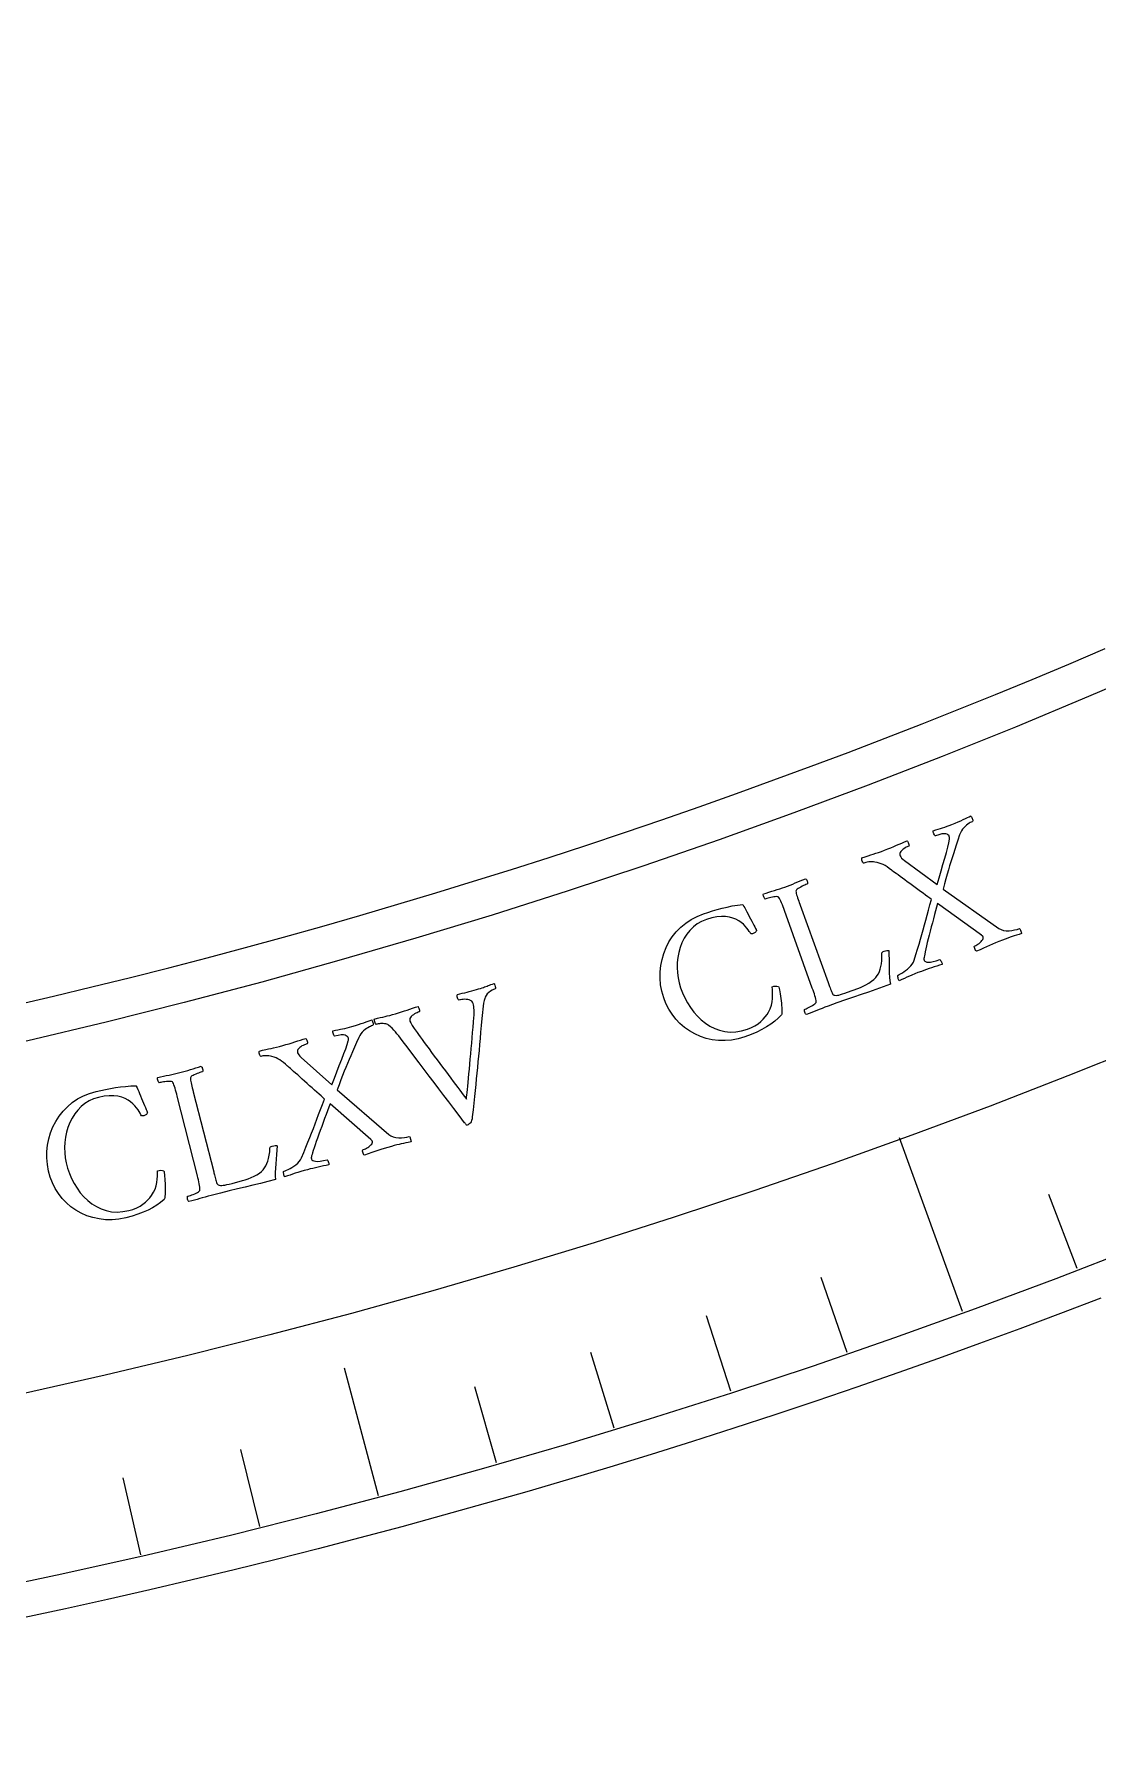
# Model space of a CAD drawing. Header units: millimetres. Extents: x -76 to 76, y -76 to 98.
# Drawn here: x 15.86 to 27.32, y -75.61 to -57.3 of the extents above; entities that cross this region are included whole.
import ezdxf

# ---------------------------------------------------------------- set-up
doc = ezdxf.new("R2010")
doc.units = ezdxf.units.MM
for name, color, linetype in [('CUT_INNER', 6, 'Continuous'), ('CUT_OUTER', 1, 'Continuous'), ('ENGRAVE', 7, 'Continuous'), ('ENGRAVE_FINE', 8, 'Continuous'), ('TEXT', 5, 'Continuous')]:
    doc.layers.add(name, color=color, linetype=linetype)

msp = doc.modelspace()

# ---------------------------------------------------------------- linework, layer by layer
at = {"layer": 'CUT_INNER'}
msp.add_lwpolyline([(15.6523, -67.7556), (16.0678, -67.6582), (16.4826, -67.5584), (16.8968, -67.456), (17.3104, -67.351), (17.7234, -67.2435), (18.1356, -67.1335), (18.5472, -67.021), (18.9581, -66.9059), (19.3683, -66.7883), (19.7777, -66.6682), (20.1864, -66.5456), (20.5943, -66.4205), (21.0015, -66.2929), (21.4079, -66.1628), (21.8134, -66.0302), (22.2182, -65.8951), (22.6221, -65.7575), (23.0251, -65.6175), (23.4273, -65.475), (23.8286, -65.33), (24.229, -65.1826), (24.6285, -65.0327), (25.0271, -64.8803), (25.4247, -64.7255), (25.8214, -64.5683), (26.2171, -64.4087), (26.6118, -64.2466), (27.0055, -64.0821), (27.3982, -63.9152)], dxfattribs=at)
at = {"layer": 'CUT_OUTER'}
msp.add_lwpolyline([(27.352, -70.9075), (26.9164, -71.0739), (26.4798, -71.2378), (26.0422, -71.3989), (25.6036, -71.5573), (25.1641, -71.7131), (24.7236, -71.8662), (24.2822, -72.0165), (23.8398, -72.1641), (23.3966, -72.3091), (22.9525, -72.4513), (22.5075, -72.5907), (22.0616, -72.7275), (21.615, -72.8615), (21.1675, -72.9927), (20.7192, -73.1212), (20.2702, -73.247), (19.8204, -73.37), (19.3698, -73.4902), (18.9185, -73.6077), (18.4665, -73.7224), (18.0138, -73.8343), (17.5604, -73.9434), (17.1064, -74.0498), (16.6517, -74.1534), (16.1964, -74.2541), (15.7405, -74.3521)], dxfattribs=at)
at = {"layer": 'ENGRAVE'}
for points in [[(25.861, -71.0524), (25.1805, -69.1827)], [(19.5699, -73.036), (19.2021, -71.6632)]]:
    msp.add_lwpolyline(points, dxfattribs=at)
for radius in [75.6124, 73.6227, 69.9276]:
    msp.add_circle((0, 0), radius, dxfattribs=at)
at = {"layer": 'ENGRAVE_FINE'}
for points in [[(27.0971, -70.5903), (26.7915, -69.7942)], [(24.617, -71.4929), (24.3394, -70.6867)], [(23.3655, -71.9117), (23.102, -71.1007)], [(22.1069, -72.3085), (21.8576, -71.493)], [(20.8416, -72.6833), (20.6066, -71.8636)], [(18.2923, -73.3664), (18.086, -72.539)], [(17.0091, -73.6745), (16.8173, -72.8436)]]:
    msp.add_lwpolyline(points, dxfattribs=at)
at = {"layer": 'TEXT'}
for points in [[(25.0215, -66.0855), (25.056, -66.0722), (25.0889, -66.0591), (25.1201, -66.0462), (25.1498, -66.0334), (25.1785, -66.0208), (25.207, -66.0084), (25.2353, -65.9963), (25.2634, -65.9843), (25.2671, -65.9886), (25.2709, -65.9951), (25.2751, -66.0037), (25.2795, -66.0146), (25.283, -66.0252), (25.2844, -66.0332), (25.2837, -66.0386), (25.2808, -66.0414), (25.2732, -66.0446), (25.2641, -66.0492), (25.2536, -66.055), (25.2415, -66.0621), (25.2292, -66.0702), (25.2177, -66.0791), (25.2071, -66.0889), (25.1974, -66.0994), (25.1899, -66.1106), (25.1859, -66.1223), (25.1855, -66.1345), (25.1886, -66.1471), (25.1946, -66.1584), (25.2041, -66.1702), (25.2173, -66.1827), (25.2341, -66.1957), (25.5888, -66.4559), (25.6095, -66.3817), (25.6297, -66.3097), (25.6496, -66.2398), (25.669, -66.172), (25.6867, -66.1091), (25.7011, -66.054), (25.7123, -66.0068), (25.7204, -65.9673), (25.7211, -65.9613), (25.7211, -65.9556), (25.7206, -65.9501), (25.7195, -65.9448), (25.7182, -65.9402), (25.7171, -65.9366), (25.7163, -65.934), (25.7158, -65.9325), (25.7116, -65.9259), (25.7042, -65.92), (25.6936, -65.9147), (25.68, -65.91), (25.6617, -65.9081), (25.6371, -65.9113), (25.6064, -65.9194), (25.5694, -65.9325), (25.5659, -65.9312), (25.562, -65.9271), (25.5577, -65.9201), (25.5529, -65.9103), (25.5487, -65.8998), (25.5456, -65.8907), (25.5438, -65.8829), (25.5432, -65.8765), (25.5715, -65.8677), (25.5981, -65.8595), (25.6232, -65.8517), (25.6465, -65.8443), (25.6696, -65.8369), (25.6936, -65.8286), (25.7185, -65.8195), (25.7444, -65.8096), (25.7799, -65.7954), (25.8123, -65.7818), (25.8416, -65.7689), (25.8678, -65.7566), (25.8913, -65.7452), (25.9127, -65.7349), (25.9321, -65.7257), (25.9493, -65.7176), (25.9529, -65.7216), (25.9568, -65.7272), (25.9608, -65.7345), (25.9651, -65.7434), (25.9686, -65.7527), (25.9702, -65.7613), (25.97, -65.7693), (25.968, -65.7765), (25.9628, -65.7789), (25.9551, -65.783), (25.9448, -65.7889), (25.9319, -65.7964), (25.9177, -65.8058), (25.9033, -65.8168), (25.8888, -65.8297), (25.8741, -65.8443), (25.8601, -65.8607), (25.8479, -65.8789), (25.8373, -65.8988), (25.8284, -65.9205), (25.8102, -65.9772), (25.7931, -66.0301), (25.7772, -66.0791), (25.7624, -66.1243), (25.7483, -66.1675), (25.7347, -66.2109), (25.7216, -66.2543), (25.7088, -66.2979), (25.6958, -66.3435), (25.6818, -66.3932), (25.6668, -66.447), (25.6508, -66.5049), (26.2528, -66.9276), (26.2761, -66.9407), (26.302, -66.9494), (26.3305, -66.9536), (26.3615, -66.9534), (26.3928, -66.9501), (26.4219, -66.945), (26.4489, -66.9382), (26.4738, -66.9296), (26.4782, -66.9334), (26.4825, -66.9393), (26.4866, -66.9473), (26.4905, -66.9573), (26.4938, -66.9673), (26.4961, -66.9751), (26.4974, -66.9807), (26.4977, -66.9842), (26.4691, -66.9933), (26.4425, -67.0017), (26.418, -67.0094), (26.3955, -67.0165), (26.373, -67.0239), (26.3484, -67.0325), (26.3217, -67.0423), (26.2929, -67.0534), (26.2535, -67.0691), (26.2168, -67.084), (26.1829, -67.0984), (26.1518, -67.112), (26.1207, -67.1259), (26.087, -67.1409), (26.0508, -67.157), (26.012, -67.1743), (26.0066, -67.1707), (26.0014, -67.1647), (25.9965, -67.1564), (25.9918, -67.1456), (25.9882, -67.135), (25.9868, -67.127), (25.9876, -67.1216), (25.9905, -67.1188), (25.9973, -67.1157), (26.0056, -67.1112), (26.0155, -67.1052), (26.027, -67.0978), (26.039, -67.0892), (26.0502, -67.08), (26.0607, -67.07), (26.0705, -67.0592), (26.0783, -67.0484), (26.0829, -67.0382), (26.0843, -67.0284), (26.0824, -67.0193), (26.0814, -67.0172), (26.0798, -67.0148), (26.0778, -67.0123), (26.0752, -67.0095), (26.0724, -67.0068), (26.0696, -67.0046), (26.0668, -67.0028), (26.064, -67.0013), (25.5923, -66.6595), (25.5814, -66.6976), (25.5703, -66.7377), (25.5589, -66.7796), (25.5473, -66.8236), (25.5356, -66.8682), (25.5241, -66.9124), (25.5127, -66.956), (25.5016, -66.9991), (25.4911, -67.0406), (25.4816, -67.0795), (25.473, -67.1157), (25.4653, -67.1493), (25.4588, -67.1791), (25.4535, -67.2038), (25.4494, -67.2235), (25.4466, -67.2382), (25.4463, -67.2409), (25.446, -67.2442), (25.4456, -67.248), (25.4451, -67.2524), (25.4449, -67.2572), (25.4453, -67.262), (25.4463, -67.2669), (25.4479, -67.2718), (25.4533, -67.2798), (25.4629, -67.2858), (25.4765, -67.2898), (25.4943, -67.2918), (25.5167, -67.2907), (25.5444, -67.2856), (25.5774, -67.2762), (25.6157, -67.2627), (25.6202, -67.2665), (25.6248, -67.2723), (25.6294, -67.2801), (25.634, -67.2899), (25.638, -67.2996), (25.6404, -67.3073), (25.6414, -67.3131), (25.6409, -67.3168), (25.613, -67.3252), (25.585, -67.3338), (25.5568, -67.3426), (25.5283, -67.3516), (25.5, -67.3609), (25.472, -67.3704), (25.4445, -67.3802), (25.4173, -67.3902), (25.3807, -67.4042), (25.347, -67.4175), (25.3163, -67.4301), (25.2884, -67.4421), (25.2617, -67.4539), (25.2345, -67.4659), (25.2069, -67.4783), (25.1789, -67.491), (25.1752, -67.4859), (25.1719, -67.4791), (25.1689, -67.4707), (25.1663, -67.4605), (25.1643, -67.4506), (25.1629, -67.4428), (25.1621, -67.4372), (25.1621, -67.4337), (25.168, -67.431), (25.1777, -67.4259), (25.1912, -67.4184), (25.2085, -67.4085), (25.2278, -67.3964), (25.2472, -67.3826), (25.2669, -67.367), (25.2867, -67.3496), (25.305, -67.3309), (25.3199, -67.3113), (25.3315, -67.2908), (25.3398, -67.2695), (25.3582, -67.2092), (25.3756, -67.1515), (25.3919, -67.0964), (25.4072, -67.0441), (25.4219, -66.993), (25.4363, -66.9418), (25.4506, -66.8905), (25.4646, -66.8392), (25.4789, -66.7868), (25.4939, -66.7322), (25.5096, -66.6755), (25.526, -66.6167), (25.507, -66.6022), (25.4857, -66.5863), (25.462, -66.5688), (25.4358, -66.5499), (25.4083, -66.5299), (25.3802, -66.5094), (25.3517, -66.4884), (25.3227, -66.4668), (25.294, -66.4453), (25.2661, -66.4247), (25.2391, -66.4048), (25.2129, -66.3857), (25.1884, -66.3679), (25.1662, -66.3517), (25.1464, -66.3372), (25.1289, -66.3244), (25.1146, -66.3139), (25.1043, -66.3064), (25.0982, -66.3019), (25.0962, -66.3004), (25.0714, -66.2818), (25.048, -66.2658), (25.026, -66.2524), (25.0054, -66.2416), (24.985, -66.2327), (24.9635, -66.225), (24.9409, -66.2186), (24.9173, -66.2134), (24.9014, -66.211), (24.8849, -66.21), (24.8681, -66.2105), (24.8508, -66.2123), (24.8343, -66.215), (24.8201, -66.2179), (24.808, -66.2209), (24.7981, -66.2242), (24.7941, -66.224), (24.7899, -66.2204), (24.7857, -66.2135), (24.7813, -66.2032), (24.7777, -66.1921), (24.7758, -66.1826), (24.7756, -66.1747), (24.7772, -66.1684), (24.8116, -66.1567), (24.8436, -66.1461), (24.8729, -66.1365), (24.8998, -66.1281), (24.9266, -66.1195), (24.9558, -66.1095), (24.9875, -66.0982), (25.0215, -66.0855)], [(24.4128, -67.5097), (24.4137, -67.5119), (24.4146, -67.5147), (24.4158, -67.5179), (24.4172, -67.5217), (24.4207, -67.5314), (24.4247, -67.5424), (24.4292, -67.5549), (24.4342, -67.5687), (24.4394, -67.5828), (24.4447, -67.5962), (24.45, -67.6089), (24.4553, -67.6209), (24.4605, -67.6312), (24.4652, -67.6388), (24.4695, -67.6437), (24.4735, -67.646), (24.4864, -67.6485), (24.4999, -67.6491), (24.514, -67.6481), (24.5288, -67.6452), (24.5459, -67.6404), (24.567, -67.6338), (24.5921, -67.6254), (24.6212, -67.615), (24.7315, -67.5747), (24.76, -67.5634), (24.7892, -67.5499), (24.8192, -67.5343), (24.85, -67.5165), (24.8791, -67.4973), (24.9042, -67.4776), (24.9252, -67.4571), (24.9421, -67.4361), (24.9545, -67.4153), (24.9654, -67.3923), (24.9747, -67.3671), (24.9825, -67.3395), (24.9883, -67.309), (24.9917, -67.2749), (24.9928, -67.2371), (24.9915, -67.1956), (24.9928, -67.1892), (24.9971, -67.1833), (25.0045, -67.178), (25.0149, -67.1733), (25.0316, -67.1679), (25.0459, -67.1651), (25.0578, -67.1649), (25.0672, -67.1674), (25.068, -67.2132), (25.0687, -67.2604), (25.0692, -67.3091), (25.0694, -67.3594), (25.0704, -67.4082), (25.0731, -67.4527), (25.0774, -67.4929), (25.0834, -67.5288), (25.0043, -67.5578), (24.9252, -67.5862), (24.8461, -67.6139), (24.7671, -67.6409), (24.6857, -67.6687), (24.5994, -67.6987), (24.5082, -67.7309), (24.4121, -67.7653), (24.3789, -67.7775), (24.3475, -67.7894), (24.318, -67.801), (24.2905, -67.8124), (24.2635, -67.8235), (24.2359, -67.8344), (24.2077, -67.8452), (24.1788, -67.8557), (24.1737, -67.8521), (24.1691, -67.8467), (24.1652, -67.8394), (24.1618, -67.8301), (24.1593, -67.8206), (24.158, -67.8123), (24.1578, -67.8053), (24.1589, -67.7996), (24.1661, -67.7968), (24.1757, -67.7928), (24.1877, -67.7874), (24.202, -67.7808), (24.2173, -67.7733), (24.2319, -67.7653), (24.246, -67.7569), (24.2594, -67.7479), (24.2708, -67.7391), (24.2787, -67.7314), (24.2832, -67.7246), (24.2841, -67.7187), (24.2831, -67.7045), (24.2805, -67.6889), (24.2765, -67.6719), (24.2709, -67.6534), (24.2644, -67.6339), (24.2575, -67.6137), (24.2502, -67.5927), (24.2425, -67.5711), (23.9432, -66.7368), (23.9353, -66.7151), (23.9276, -66.6941), (23.9199, -66.6738), (23.9124, -66.6541), (23.9048, -66.6359), (23.897, -66.6198), (23.8891, -66.6059), (23.8809, -66.5943), (23.8762, -66.5896), (23.8685, -66.5869), (23.8577, -66.5861), (23.8438, -66.5872), (23.8283, -66.5896), (23.8125, -66.5925), (23.7966, -66.5959), (23.7803, -66.5998), (23.7653, -66.6037), (23.7528, -66.607), (23.743, -66.6099), (23.7358, -66.6123), (23.7314, -66.6085), (23.7272, -66.6029), (23.723, -66.5957), (23.7189, -66.5867), (23.7156, -66.5774), (23.714, -66.5693), (23.7141, -66.5622), (23.7158, -66.5562), (23.7457, -66.5468), (23.7753, -66.5375), (23.8048, -66.5285), (23.8341, -66.5196), (23.863, -66.5107), (23.8916, -66.5015), (23.9198, -66.492), (23.9476, -66.4822), (23.976, -66.4718), (24.0038, -66.4611), (24.0311, -66.4501), (24.058, -66.439), (24.0849, -66.4276), (24.1124, -66.4161), (24.1406, -66.4045), (24.1695, -66.3928), (24.1746, -66.3963), (24.1791, -66.4017), (24.1831, -66.4091), (24.1865, -66.4183), (24.1891, -66.4278), (24.1905, -66.4361), (24.1908, -66.443), (24.1898, -66.4487), (24.1828, -66.4515), (24.1733, -66.4556), (24.1616, -66.4609), (24.1475, -66.4675), (24.1326, -66.4748), (24.1183, -66.4824), (24.1047, -66.4901), (24.0916, -66.498), (24.0805, -66.5058), (24.0726, -66.5133), (24.068, -66.5205), (24.0666, -66.5274), (24.0678, -66.5391), (24.0702, -66.5521), (24.0737, -66.5663), (24.0784, -66.5819), (24.0839, -66.5984), (24.0898, -66.6156), (24.0961, -66.6335), (24.1027, -66.6522), (24.1038, -66.6552), (24.1049, -66.6582), (24.106, -66.6612), (24.1071, -66.6642), (24.1082, -66.6672), (24.1093, -66.6702), (24.1103, -66.6732), (24.1114, -66.6762)], [(23.0694, -66.7718), (23.1177, -66.7556), (23.1674, -66.7401), (23.2186, -66.7251), (23.2712, -66.7107), (23.3251, -66.6975), (23.3801, -66.6862), (23.4361, -66.6766), (23.4932, -66.6689), (23.4946, -66.6713), (23.4986, -66.6786), (23.5053, -66.6907), (23.5146, -66.7076), (23.5257, -66.7278), (23.5375, -66.7496), (23.5501, -66.7732), (23.5634, -66.7986), (23.5768, -66.8241), (23.5897, -66.8485), (23.6019, -66.8716), (23.6136, -66.8935), (23.6238, -66.9127), (23.6315, -66.9275), (23.6367, -66.938), (23.6394, -66.9442), (23.6408, -66.9482), (23.6402, -66.9529), (23.6376, -66.9583), (23.6331, -66.9644), (23.6273, -66.9704), (23.6208, -66.9755), (23.6138, -66.9797), (23.6061, -66.983), (23.5993, -66.985), (23.5927, -66.986), (23.5863, -66.9861), (23.5801, -66.9853), (23.5731, -66.9738), (23.5636, -66.9596), (23.5516, -66.943), (23.5373, -66.9238), (23.5201, -66.9036), (23.4999, -66.884), (23.4764, -66.8649), (23.4499, -66.8464), (23.4199, -66.8298), (23.3863, -66.8166), (23.349, -66.8068), (23.308, -66.8003), (23.263, -66.7988), (23.2136, -66.8036), (23.1598, -66.8149), (23.1015, -66.8326), (23.0503, -66.8538), (23.0036, -66.8802), (22.9615, -66.9119), (22.9239, -66.9488), (22.8909, -66.99), (22.8625, -67.0344), (22.8385, -67.082), (22.8191, -67.1328), (22.8041, -67.1857), (22.7936, -67.2397), (22.7876, -67.2946), (22.7861, -67.3505), (22.7889, -67.4063), (22.7958, -67.4608), (22.8069, -67.514), (22.8221, -67.566), (22.8434, -67.6225), (22.8684, -67.6772), (22.8971, -67.73), (22.9295, -67.781), (22.9654, -67.8291), (23.0045, -67.8732), (23.0467, -67.9132), (23.0921, -67.9492), (23.1403, -67.9803), (23.1911, -68.0053), (23.2444, -68.0245), (23.3002, -68.0377), (23.3582, -68.0439), (23.4181, -68.0419), (23.4799, -68.0317), (23.5436, -68.0135), (23.5867, -67.9966), (23.6251, -67.9773), (23.6589, -67.9557), (23.6881, -67.9317), (23.7134, -67.9065), (23.7356, -67.8808), (23.7547, -67.8549), (23.7707, -67.8286), (23.7885, -67.7922), (23.8016, -67.7558), (23.8103, -67.7192), (23.8143, -67.6826), (23.8154, -67.6473), (23.8152, -67.6147), (23.8137, -67.5848), (23.8109, -67.5576), (23.8274, -67.5512), (23.8442, -67.5481), (23.8613, -67.5483), (23.8787, -67.5517), (23.8813, -67.5606), (23.8844, -67.5734), (23.8877, -67.5899), (23.8915, -67.6103), (23.8954, -67.6331), (23.8992, -67.6569), (23.903, -67.6817), (23.9066, -67.7075), (23.9099, -67.7332), (23.9124, -67.7576), (23.9142, -67.7807), (23.9153, -67.8025), (23.9155, -67.8219), (23.9147, -67.8377), (23.9129, -67.8498), (23.9101, -67.8584), (23.8757, -67.8938), (23.8376, -67.9273), (23.7956, -67.959), (23.7499, -67.989), (23.6997, -68.0173), (23.6442, -68.0444), (23.5834, -68.0701), (23.5173, -68.0945), (23.445, -68.1159), (23.3735, -68.1297), (23.3028, -68.136), (23.233, -68.1348), (23.1648, -68.1267), (23.0993, -68.1123), (23.0364, -68.0917), (22.976, -68.0648), (22.9189, -68.0324), (22.8659, -67.9949), (22.8168, -67.9523), (22.7717, -67.9048), (22.7313, -67.8529), (22.6961, -67.7971), (22.6663, -67.7374), (22.6417, -67.6738), (22.6219, -67.6043), (22.6089, -67.5349), (22.6028, -67.4655), (22.6034, -67.3963), (22.6104, -67.328), (22.6234, -67.2615), (22.6424, -67.1968), (22.6673, -67.1338), (22.698, -67.0735), (22.7345, -67.017), (22.7768, -66.9643), (22.8249, -66.9153), (22.8784, -66.871), (22.937, -66.8323), (23.0006, -66.7992), (23.0694, -66.7718)], [(19.7542, -67.8465), (19.7861, -67.837), (19.8174, -67.8272), (19.848, -67.8172), (19.8781, -67.807), (19.9077, -67.7967), (19.9371, -67.7866), (19.9663, -67.7767), (19.9952, -67.767), (19.9984, -67.7715), (20.0015, -67.7781), (20.0046, -67.7868), (20.0076, -67.7977), (20.0098, -67.8083), (20.0106, -67.8164), (20.0101, -67.8221), (20.008, -67.8252), (20.0028, -67.8271), (19.9951, -67.8304), (19.9849, -67.8352), (19.9723, -67.8413), (19.9588, -67.8486), (19.946, -67.8568), (19.9338, -67.8659), (19.9223, -67.8759), (19.9131, -67.8869), (19.9077, -67.8988), (19.9061, -67.9116), (19.9084, -67.9254), (19.9167, -67.9454), (19.9321, -67.9727), (19.9546, -68.0074), (19.9842, -68.0494), (20.0001, -68.0711), (20.0185, -68.0961), (20.0394, -68.1243), (20.0627, -68.1559), (20.0879, -68.19), (20.1144, -68.2257), (20.142, -68.2632), (20.1708, -68.3024), (20.2004, -68.3425), (20.2301, -68.3824), (20.2599, -68.4224), (20.2899, -68.4623), (20.3193, -68.5014), (20.3474, -68.5389), (20.3743, -68.5748), (20.3999, -68.6092), (20.4237, -68.6413), (20.4452, -68.6703), (20.4644, -68.6962), (20.4814, -68.7191), (20.4954, -68.738), (20.5059, -68.752), (20.5128, -68.7611), (20.5162, -68.7653), (20.5174, -68.7574), (20.5191, -68.7431), (20.5213, -68.7224), (20.5242, -68.6952), (20.5275, -68.6629), (20.5311, -68.6264), (20.5349, -68.5858), (20.5391, -68.541), (20.5435, -68.4931), (20.5481, -68.4426), (20.5529, -68.3898), (20.5579, -68.3345), (20.563, -68.2779), (20.5681, -68.2208), (20.5731, -68.1632), (20.5782, -68.1053), (20.5831, -68.048), (20.5879, -67.9925), (20.5924, -67.9386), (20.5967, -67.8865), (20.5982, -67.8669), (20.599, -67.8469), (20.5992, -67.8266), (20.5987, -67.8059), (20.5974, -67.786), (20.5954, -67.7681), (20.5926, -67.752), (20.589, -67.7378), (20.5826, -67.7231), (20.5735, -67.7114), (20.5616, -67.7028), (20.547, -67.6972), (20.5309, -67.6939), (20.5147, -67.692), (20.4984, -67.6916), (20.482, -67.6925), (20.4668, -67.6942), (20.4542, -67.6959), (20.4443, -67.6977), (20.4369, -67.6995), (20.4324, -67.6973), (20.4282, -67.6924), (20.4243, -67.6847), (20.4206, -67.6744), (20.4179, -67.6635), (20.4167, -67.6542), (20.4171, -67.6465), (20.4191, -67.6404), (20.4462, -67.6334), (20.4725, -67.6268), (20.4981, -67.6205), (20.523, -67.6145), (20.5479, -67.6085), (20.5733, -67.6017), (20.5995, -67.5944), (20.6262, -67.5865), (20.6481, -67.5797), (20.6675, -67.5736), (20.6845, -67.568), (20.6991, -67.5631), (20.7124, -67.5584), (20.7255, -67.5536), (20.7385, -67.5487), (20.7513, -67.5437), (20.7648, -67.5385), (20.7797, -67.5328), (20.7962, -67.5266), (20.8142, -67.5199), (20.8174, -67.5245), (20.8204, -67.5313), (20.8234, -67.5404), (20.8262, -67.5518), (20.8283, -67.5628), (20.8293, -67.5709), (20.8291, -67.5759), (20.8277, -67.578), (20.8199, -67.5811), (20.8087, -67.5867), (20.7939, -67.5947), (20.7757, -67.6052), (20.7571, -67.6178), (20.7415, -67.6323), (20.7287, -67.6488), (20.7189, -67.667), (20.7131, -67.6828), (20.7075, -67.7042), (20.702, -67.7312), (20.6968, -67.7638), (20.6921, -67.7988), (20.688, -67.8329), (20.6845, -67.8661), (20.6818, -67.8984), (20.6755, -67.9732), (20.6693, -68.0449), (20.6635, -68.1135), (20.6579, -68.1789), (20.6523, -68.2422), (20.6467, -68.3044), (20.6409, -68.3656), (20.6351, -68.4256), (20.6292, -68.4857), (20.6231, -68.5469), (20.617, -68.6092), (20.6107, -68.6727), (20.6041, -68.7385), (20.5968, -68.8078), (20.5888, -68.8806), (20.5801, -68.9569), (20.5771, -68.9773), (20.5727, -68.9946), (20.567, -69.0091), (20.5601, -69.0206), (20.5521, -69.0297), (20.5435, -69.0372), (20.5343, -69.0428), (20.5244, -69.0467), (20.5212, -69.0468), (20.5178, -69.0451), (20.5141, -69.0417), (20.5102, -69.0365), (20.5063, -69.031), (20.5027, -69.0263), (20.4993, -69.0225), (20.4963, -69.0196), (20.4372, -68.9423), (20.3802, -68.8675), (20.3253, -68.7953), (20.2725, -68.7256), (20.2206, -68.6569), (20.1683, -68.5876), (20.1156, -68.5178), (20.0625, -68.4473), (20.0077, -68.3748), (19.9499, -68.2986), (19.889, -68.219), (19.8252, -68.1357), (19.8058, -68.1101), (19.7869, -68.086), (19.7686, -68.0633), (19.7509, -68.0422), (19.7334, -68.0224), (19.7155, -68.0038), (19.6972, -67.9864), (19.6787, -67.9702), (19.6704, -67.9642), (19.6603, -67.9595), (19.6484, -67.9562), (19.6347, -67.9542), (19.6203, -67.9532), (19.6062, -67.953), (19.5925, -67.9535), (19.5791, -67.9547), (19.5668, -67.9563), (19.5563, -67.958), (19.5476, -67.9596), (19.5407, -67.9614), (19.5393, -67.9599), (19.5372, -67.9549), (19.5343, -67.9464), (19.5307, -67.9344), (19.5273, -67.9221), (19.5251, -67.913), (19.5241, -67.907), (19.5242, -67.9042), (19.5573, -67.8958), (19.5876, -67.8884), (19.615, -67.8819), (19.6395, -67.8764), (19.664, -67.8708), (19.6913, -67.8639), (19.7213, -67.8558), (19.7542, -67.8465)], [(18.5371, -68.189), (18.5727, -68.1792), (18.6067, -68.1693), (18.6391, -68.1594), (18.6698, -68.1495), (18.6996, -68.1398), (18.7292, -68.1302), (18.7585, -68.1208), (18.7876, -68.1116), (18.7908, -68.1163), (18.7941, -68.1231), (18.7974, -68.1321), (18.8007, -68.1433), (18.8032, -68.1542), (18.8038, -68.1623), (18.8025, -68.1676), (18.7994, -68.1701), (18.7916, -68.1726), (18.7821, -68.1763), (18.771, -68.181), (18.7584, -68.1869), (18.7453, -68.1938), (18.733, -68.2016), (18.7215, -68.2103), (18.7108, -68.2198), (18.7022, -68.2303), (18.6971, -68.2415), (18.6956, -68.2536), (18.6975, -68.2665), (18.7023, -68.2782), (18.7107, -68.2909), (18.7226, -68.3046), (18.7381, -68.3193), (19.0661, -68.6124), (19.0938, -68.5406), (19.1209, -68.4708), (19.1474, -68.4031), (19.1733, -68.3375), (19.1969, -68.2766), (19.2166, -68.2232), (19.2323, -68.1772), (19.2441, -68.1387), (19.2453, -68.1328), (19.246, -68.1271), (19.246, -68.1216), (19.2454, -68.1162), (19.2445, -68.1115), (19.2438, -68.1079), (19.2433, -68.1052), (19.2429, -68.1037), (19.2393, -68.0967), (19.2325, -68.0901), (19.2226, -68.0838), (19.2094, -68.0778), (19.1914, -68.0742), (19.1666, -68.075), (19.1352, -68.0801), (19.0972, -68.0895), (19.0938, -68.0879), (19.0903, -68.0834), (19.0867, -68.0761), (19.0829, -68.0659), (19.0797, -68.055), (19.0775, -68.0456), (19.0765, -68.0377), (19.0765, -68.0313), (19.1055, -68.0253), (19.1328, -68.0196), (19.1585, -68.0143), (19.1824, -68.0092), (19.2061, -68.004), (19.2308, -67.9981), (19.2565, -67.9914), (19.2832, -67.984), (19.3199, -67.9733), (19.3535, -67.963), (19.3839, -67.9529), (19.4111, -67.9432), (19.4356, -67.9341), (19.4579, -67.9259), (19.4781, -67.9187), (19.496, -67.9123), (19.4992, -67.9166), (19.5025, -67.9226), (19.5059, -67.9302), (19.5093, -67.9394), (19.5118, -67.949), (19.5126, -67.9578), (19.5117, -67.9657), (19.509, -67.9727), (19.5036, -67.9746), (19.4955, -67.9779), (19.4847, -67.9828), (19.4711, -67.9891), (19.456, -67.997), (19.4407, -68.0066), (19.425, -68.018), (19.4089, -68.0311), (19.3935, -68.0461), (19.3795, -68.063), (19.3671, -68.0818), (19.3561, -68.1025), (19.3325, -68.1573), (19.3104, -68.2083), (19.2898, -68.2555), (19.2708, -68.299), (19.2526, -68.3407), (19.2349, -68.3825), (19.2176, -68.4245), (19.2008, -68.4667), (19.1834, -68.5108), (19.1647, -68.559), (19.1445, -68.6111), (19.123, -68.6672), (19.6815, -69.1459), (19.7034, -69.1612), (19.7284, -69.1723), (19.7563, -69.1792), (19.7872, -69.182), (19.8186, -69.1817), (19.8481, -69.1795), (19.8757, -69.1753), (19.9013, -69.1692), (19.9053, -69.1734), (19.909, -69.1797), (19.9123, -69.188), (19.9152, -69.1983), (19.9176, -69.2086), (19.9191, -69.2166), (19.9198, -69.2223), (19.9198, -69.2258), (19.8905, -69.2321), (19.8632, -69.2379), (19.8381, -69.2432), (19.815, -69.2481), (19.7919, -69.2533), (19.7666, -69.2595), (19.7391, -69.2667), (19.7093, -69.275), (19.6686, -69.2867), (19.6306, -69.2981), (19.5955, -69.3091), (19.5632, -69.3197), (19.5309, -69.3305), (19.496, -69.3422), (19.4584, -69.3548), (19.4181, -69.3682), (19.413, -69.3641), (19.4085, -69.3576), (19.4043, -69.3489), (19.4007, -69.3377), (19.3982, -69.3269), (19.3976, -69.3188), (19.3989, -69.3134), (19.402, -69.3109), (19.4091, -69.3085), (19.4178, -69.3048), (19.4282, -69.2998), (19.4404, -69.2935), (19.4531, -69.2861), (19.4652, -69.278), (19.4766, -69.2691), (19.4874, -69.2593), (19.4962, -69.2493), (19.5017, -69.2396), (19.504, -69.23), (19.5031, -69.2207), (19.5023, -69.2185), (19.5009, -69.216), (19.4991, -69.2133), (19.4968, -69.2103), (19.4943, -69.2074), (19.4917, -69.2048), (19.4891, -69.2027), (19.4865, -69.2011), (19.0499, -68.8154), (19.0354, -68.8523), (19.0205, -68.8911), (19.0051, -68.9317), (18.9893, -68.9744), (18.9733, -69.0177), (18.9576, -69.0605), (18.9422, -69.1028), (18.927, -69.1447), (18.9125, -69.185), (18.8992, -69.2228), (18.8872, -69.258), (18.8763, -69.2907), (18.867, -69.3197), (18.8593, -69.3438), (18.8534, -69.363), (18.8491, -69.3774), (18.8486, -69.38), (18.8479, -69.3832), (18.8472, -69.387), (18.8463, -69.3914), (18.8456, -69.3961), (18.8456, -69.4009), (18.8461, -69.4059), (18.8472, -69.411), (18.8518, -69.4194), (18.8607, -69.4263), (18.8739, -69.4316), (18.8914, -69.4353), (18.9138, -69.4364), (18.9419, -69.4339), (18.9757, -69.4278), (19.0151, -69.418), (19.0192, -69.4223), (19.0232, -69.4285), (19.027, -69.4367), (19.0307, -69.4468), (19.0337, -69.4569), (19.0354, -69.4648), (19.0358, -69.4706), (19.0349, -69.4743), (19.0064, -69.48), (18.9777, -69.4858), (18.9487, -69.4919), (18.9196, -69.4981), (18.8905, -69.5046), (18.8617, -69.5114), (18.8333, -69.5184), (18.8053, -69.5258), (18.7676, -69.5362), (18.7328, -69.5462), (18.7009, -69.5558), (18.672, -69.565), (18.6443, -69.5742), (18.6161, -69.5836), (18.5874, -69.5932), (18.5583, -69.6031), (18.5551, -69.5977), (18.5525, -69.5907), (18.5503, -69.582), (18.5488, -69.5716), (18.5477, -69.5615), (18.547, -69.5536), (18.5468, -69.548), (18.5471, -69.5445), (18.5532, -69.5424), (18.5634, -69.5383), (18.5775, -69.5321), (18.5957, -69.5239), (18.6161, -69.5137), (18.6368, -69.5018), (18.6579, -69.4882), (18.6793, -69.4728), (18.6993, -69.456), (18.716, -69.4379), (18.7295, -69.4186), (18.7398, -69.3982), (18.764, -69.3399), (18.7868, -69.2842), (18.8084, -69.231), (18.8286, -69.1803), (18.8482, -69.1309), (18.8675, -69.0813), (18.8866, -69.0317), (18.9055, -68.9819), (18.9248, -68.9311), (18.945, -68.8783), (18.966, -68.8233), (18.988, -68.7663), (18.9706, -68.7501), (18.9509, -68.7322), (18.9289, -68.7126), (18.9047, -68.6912), (18.8792, -68.6686), (18.8533, -68.6455), (18.8269, -68.6218), (18.8002, -68.5976), (18.7736, -68.5734), (18.7478, -68.5502), (18.7229, -68.5278), (18.6987, -68.5063), (18.676, -68.4862), (18.6555, -68.468), (18.6371, -68.4516), (18.6209, -68.4372), (18.6077, -68.4254), (18.5982, -68.4169), (18.5926, -68.4119), (18.5907, -68.4102), (18.5678, -68.3893), (18.546, -68.3711), (18.5254, -68.3556), (18.506, -68.3429), (18.4865, -68.332), (18.4659, -68.3223), (18.4441, -68.3138), (18.4211, -68.3064), (18.4054, -68.3024), (18.3892, -68.2998), (18.3723, -68.2986), (18.3549, -68.2988), (18.3383, -68.2999), (18.3238, -68.3014), (18.3115, -68.3033), (18.3013, -68.3055), (18.2974, -68.3049), (18.2936, -68.301), (18.29, -68.2937), (18.2866, -68.2831), (18.2841, -68.2716), (18.2831, -68.262), (18.2838, -68.2541), (18.2859, -68.248), (18.3213, -68.2397), (18.3541, -68.2322), (18.3843, -68.2255), (18.4118, -68.2197), (18.4393, -68.2137), (18.4694, -68.2066), (18.502, -68.1984), (18.5371, -68.189)], [(17.794, -69.548), (17.7946, -69.5503), (17.7953, -69.5531), (17.7962, -69.5565), (17.7972, -69.5603), (17.7997, -69.5703), (17.8026, -69.5817), (17.8059, -69.5945), (17.8096, -69.6087), (17.8134, -69.6233), (17.8174, -69.6372), (17.8214, -69.6503), (17.8256, -69.6628), (17.8297, -69.6735), (17.8337, -69.6815), (17.8375, -69.6868), (17.8412, -69.6895), (17.8538, -69.6932), (17.8672, -69.6952), (17.8814, -69.6954), (17.8964, -69.694), (17.9139, -69.6909), (17.9355, -69.6864), (17.9613, -69.6804), (17.9913, -69.6728), (18.1049, -69.6434), (18.1344, -69.6348), (18.1648, -69.6242), (18.1962, -69.6116), (18.2285, -69.5969), (18.2593, -69.5806), (18.2862, -69.5633), (18.309, -69.545), (18.3279, -69.5257), (18.3422, -69.5062), (18.3553, -69.4844), (18.367, -69.4601), (18.3774, -69.4335), (18.3861, -69.4037), (18.3928, -69.37), (18.3975, -69.3325), (18.4002, -69.2911), (18.4021, -69.2848), (18.407, -69.2794), (18.4149, -69.2748), (18.4257, -69.2711), (18.4429, -69.2674), (18.4574, -69.266), (18.4692, -69.267), (18.4783, -69.2703), (18.4747, -69.3159), (18.4708, -69.363), (18.4666, -69.4116), (18.462, -69.4616), (18.4583, -69.5103), (18.4567, -69.5548), (18.4572, -69.5953), (18.4597, -69.6316), (18.3781, -69.6529), (18.2966, -69.6735), (18.2153, -69.6934), (18.134, -69.7127), (18.0503, -69.7325), (17.9615, -69.7541), (17.8676, -69.7773), (17.7686, -69.8023), (17.7344, -69.8112), (17.702, -69.8201), (17.6716, -69.8288), (17.6431, -69.8375), (17.6152, -69.8459), (17.5866, -69.8542), (17.5575, -69.8621), (17.5278, -69.8698), (17.523, -69.8658), (17.519, -69.8599), (17.5157, -69.8523), (17.5133, -69.8427), (17.5117, -69.833), (17.5112, -69.8246), (17.5117, -69.8176), (17.5133, -69.812), (17.5207, -69.81), (17.5307, -69.8069), (17.5431, -69.8027), (17.5581, -69.7975), (17.574, -69.7915), (17.5893, -69.785), (17.6041, -69.7779), (17.6184, -69.7703), (17.6306, -69.7627), (17.6392, -69.7557), (17.6443, -69.7493), (17.6458, -69.7436), (17.6461, -69.7294), (17.6451, -69.7136), (17.6427, -69.6963), (17.6389, -69.6774), (17.6343, -69.6573), (17.6294, -69.6365), (17.6241, -69.6149), (17.6185, -69.5926), (17.401, -68.7334), (17.3953, -68.711), (17.3896, -68.6894), (17.384, -68.6684), (17.3783, -68.6481), (17.3726, -68.6292), (17.3664, -68.6125), (17.3598, -68.5979), (17.3528, -68.5855), (17.3486, -68.5804), (17.3411, -68.577), (17.3304, -68.5751), (17.3165, -68.575), (17.3009, -68.5758), (17.2849, -68.5772), (17.2687, -68.579), (17.2521, -68.5813), (17.2368, -68.5837), (17.2241, -68.5859), (17.214, -68.5878), (17.2066, -68.5895), (17.2026, -68.5853), (17.1989, -68.5794), (17.1954, -68.5717), (17.1922, -68.5624), (17.1899, -68.5529), (17.1891, -68.5446), (17.1898, -68.5375), (17.1921, -68.5318), (17.2227, -68.5252), (17.2532, -68.5189), (17.2834, -68.5127), (17.3134, -68.5067), (17.343, -68.5006), (17.3724, -68.4942), (17.4014, -68.4875), (17.43, -68.4804), (17.4592, -68.4728), (17.4879, -68.4648), (17.5162, -68.4566), (17.544, -68.448), (17.5718, -68.4393), (17.6004, -68.4305), (17.6296, -68.4217), (17.6594, -68.4128), (17.6642, -68.4168), (17.6682, -68.4226), (17.6714, -68.4303), (17.6739, -68.4398), (17.6756, -68.4495), (17.6762, -68.4579), (17.6757, -68.4649), (17.6743, -68.4705), (17.667, -68.4725), (17.6572, -68.4757), (17.645, -68.4799), (17.6304, -68.4851), (17.6148, -68.4909), (17.5999, -68.497), (17.5855, -68.5034), (17.5718, -68.51), (17.56, -68.5167), (17.5514, -68.5235), (17.5461, -68.5302), (17.544, -68.5369), (17.5441, -68.5486), (17.5452, -68.5618), (17.5474, -68.5763), (17.5506, -68.5922), (17.5544, -68.6092), (17.5586, -68.6269), (17.5632, -68.6454), (17.568, -68.6646), (17.5688, -68.6676), (17.5696, -68.6707), (17.5704, -68.6738), (17.5712, -68.6769), (17.5719, -68.68), (17.5727, -68.6831), (17.5735, -68.6862), (17.5743, -68.6893)], [(16.5279, -68.684), (16.5775, -68.6726), (16.6285, -68.6619), (16.6809, -68.652), (16.7347, -68.6427), (16.7896, -68.6348), (16.8454, -68.6287), (16.9021, -68.6247), (16.9597, -68.6225), (16.9608, -68.625), (16.9641, -68.6326), (16.9696, -68.6453), (16.9773, -68.663), (16.9864, -68.6842), (16.996, -68.7071), (17.0062, -68.7318), (17.0171, -68.7583), (17.0279, -68.785), (17.0384, -68.8105), (17.0484, -68.8347), (17.0579, -68.8577), (17.0662, -68.8777), (17.0724, -68.8932), (17.0766, -68.9042), (17.0786, -68.9106), (17.0796, -68.9147), (17.0786, -68.9193), (17.0756, -68.9245), (17.0704, -68.9301), (17.064, -68.9355), (17.0571, -68.94), (17.0497, -68.9434), (17.0418, -68.9459), (17.0348, -68.9473), (17.0281, -68.9477), (17.0218, -68.9472), (17.0157, -68.9458), (17.0098, -68.9336), (17.0017, -68.9186), (16.9914, -68.9009), (16.979, -68.8804), (16.9639, -68.8587), (16.9456, -68.8372), (16.9241, -68.816), (16.8995, -68.7949), (16.8712, -68.7755), (16.839, -68.7592), (16.8028, -68.7458), (16.7627, -68.7354), (16.7181, -68.7295), (16.6684, -68.7296), (16.6137, -68.7357), (16.554, -68.7477), (16.501, -68.7638), (16.452, -68.7856), (16.407, -68.813), (16.3661, -68.8462), (16.3293, -68.884), (16.2966, -68.9255), (16.2682, -68.9706), (16.244, -69.0193), (16.224, -69.0705), (16.2084, -69.1231), (16.1971, -69.1772), (16.1902, -69.2327), (16.1876, -69.2885), (16.1892, -69.3435), (16.1951, -69.3975), (16.2053, -69.4508), (16.221, -69.509), (16.2406, -69.5658), (16.2641, -69.6212), (16.2914, -69.6751), (16.3225, -69.7264), (16.3572, -69.7741), (16.3953, -69.818), (16.437, -69.8582), (16.4821, -69.8937), (16.5302, -69.9236), (16.5814, -69.9478), (16.6357, -69.9663), (16.6928, -69.978), (16.7526, -69.9818), (16.8151, -69.9777), (16.8803, -69.9656), (16.9248, -69.953), (16.9649, -69.9375), (17.0006, -69.9192), (17.032, -69.8982), (17.0596, -69.8755), (17.0842, -69.8521), (17.1057, -69.8281), (17.1241, -69.8035), (17.1453, -69.769), (17.162, -69.734), (17.174, -69.6984), (17.1816, -69.6624), (17.1861, -69.6273), (17.189, -69.5949), (17.1904, -69.565), (17.1902, -69.5376), (17.2073, -69.5329), (17.2243, -69.5314), (17.2413, -69.5332), (17.2583, -69.5383), (17.2601, -69.5474), (17.2619, -69.5604), (17.2636, -69.5772), (17.2654, -69.5979), (17.2671, -69.6209), (17.2686, -69.645), (17.2699, -69.67), (17.2711, -69.6961), (17.2719, -69.722), (17.2721, -69.7465), (17.2716, -69.7697), (17.2706, -69.7915), (17.2689, -69.8108), (17.2666, -69.8264), (17.2636, -69.8384), (17.26, -69.8466), (17.2224, -69.8785), (17.1812, -69.9082), (17.1364, -69.9357), (17.088, -69.9611), (17.0353, -69.9845), (16.9774, -70.0061), (16.9144, -70.0258), (16.8463, -70.0438), (16.7723, -70.058), (16.6997, -70.0649), (16.6288, -70.0644), (16.5594, -70.0565), (16.4924, -70.0418), (16.4285, -70.0212), (16.3679, -69.9946), (16.3104, -69.9621), (16.2567, -69.9242), (16.2075, -69.8818), (16.1628, -69.8348), (16.1225, -69.7831), (16.0872, -69.7275), (16.0576, -69.6686), (16.0337, -69.6063), (16.0153, -69.5406), (16.0023, -69.4695), (15.9961, -69.3992), (15.9966, -69.3296), (16.0039, -69.2608), (16.0175, -69.1935), (16.0369, -69.1285), (16.0619, -69.0659), (16.0928, -69.0056), (16.1292, -68.9486), (16.171, -68.8959), (16.2181, -68.8474), (16.2707, -68.8033), (16.3282, -68.7643), (16.3903, -68.7315), (16.4568, -68.7047), (16.5279, -68.684)]]:
    msp.add_lwpolyline(points, close=True, dxfattribs=at)

doc.saveas('drawing.dxf')
